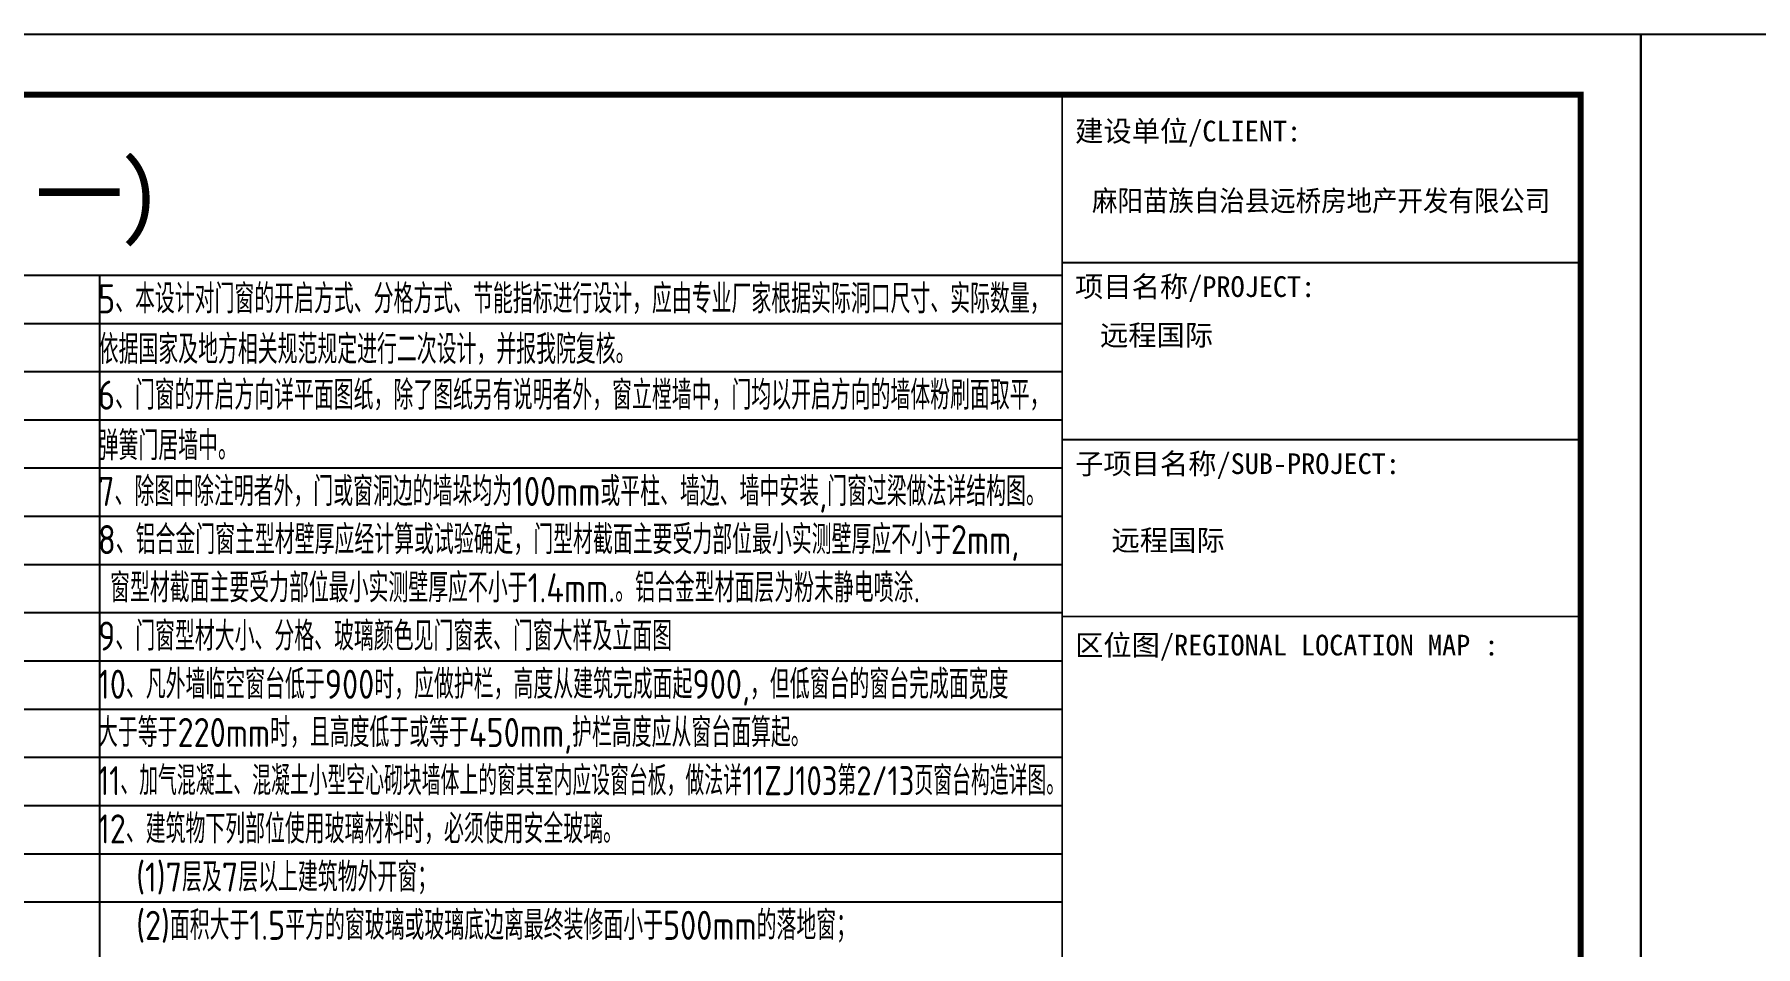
# Model space of a CAD drawing. Extents: x -737978 to 768813, y -372247 to 1140308.
# Drawn here: x -631410 to -602854, y 362 to 15497 of the extents above; entities that cross this region are included whole.
import ezdxf

# ---------------------------------------------------------------- set-up
doc = ezdxf.new("R2010")
doc.units = 0
doc.header["$LTSCALE"] = 10
doc.header["$MEASUREMENT"] = 0
doc.layers.get('0').update_dxf_attribs({"linetype": 'CONTINUOUS'})
for name, color, linetype in [('A-ANNO-TABS', 7, 'CONTINUOUS'), ('A-ANNO-TEXT', 7, 'CONTINUOUS'), ('PUB_TITLE', 4, 'CONTINUOUS')]:
    doc.layers.add(name, color=color, linetype=linetype)
doc.styles.add('-宋体', font='', dxfattribs={"width": 0.8})
doc.styles.add('A-单线字', font='GBENOR', dxfattribs={"bigfont": 'GBCBIG'})
doc.styles.add('A-黑体', font='simhei.ttf', dxfattribs={"width": 0.85})
doc.styles.get('-宋体').set_extended_font_data('SimSun')

# ---------------------------------------------------------------- blocks, each defined once
blk = doc.blocks.new('TQ1')
at = {"layer": 'PUB_TITLE'}
for p, q in [((-49855, -380355), (-43855, -380355)), ((-49855, -382405), (-43855, -382405))]:
    blk.add_line(p, q, dxfattribs=at)
at = {"layer": 'PUB_TITLE', "const_width": 20}
for points in [[(-49855, -378414), (-49855, -418455)], [(-49855, -384455), (-43855, -384455)]]:
    blk.add_lwpolyline(points, dxfattribs=at)
at = {"layer": 'PUB_TITLE', "style": '-宋体'}
for s, p in [('建设单位/CLIENT:', (-49705, -378955)), ('项目名称/PROJECT:', (-49705, -380755)), ('远程国际', (-49417, -381317)), ('子项目名称/SUB-PROJECT:', (-49705, -382805)), ('远程国际', (-49283, -383691)), ('区位图/REGIONAL LOCATION MAP :', (-49705, -384905))]:
    blk.add_text(s, height=240, dxfattribs=at).set_placement(p)
at = {"layer": 'PUB_TITLE', "style": '-宋体', "width": 0.9}
blk.add_text('麻阳苗族自治县远桥房地产开发有限公司', height=240, dxfattribs=at).set_placement((-49509, -379761))

msp = doc.modelspace()

# ---------------------------------------------------------------- linework, layer by layer
at = {"layer": 'A-ANNO-TABS', "color": 8}
for p, q in [((-630332.6, 11497.5), (-630332.6, -40502.5)), ((-630332.6, 11497.5), (-630332.6, -40502.5)), ((-614358.7, 9097.5), (-686357.6, 9097.5)), ((-614358.7, 8297.5), (-686357.6, 8297.5)), ((-614358.7, 7497.5), (-686357.6, 7497.5)), ((-614358.7, 6697.5), (-686357.6, 6697.5)), ((-614358.7, 5897.5), (-686357.6, 5897.5)), ((-614358.7, 5097.5), (-686357.6, 5097.5)), ((-614358.7, 4297.5), (-686357.6, 4297.5)), ((-614358.7, 3497.5), (-686357.6, 3497.5)), ((-614358.7, 2697.5), (-686357.6, 2697.5)), ((-614358.7, 1897.5), (-686357.5, 1897.5)), ((-614358.7, 1097.5), (-686357.6, 1097.5))]:
    msp.add_line(p, q, dxfattribs=at)
for points in [[(-614358.7, 11497.5), (-686357.6, 11497.5)], [(-614358.7, 10697.5), (-686357.6, 10697.5)], [(-614358.7, 9897.5), (-686357.6, 9897.5)]]:
    msp.add_lwpolyline(points, dxfattribs=at)
at = {"layer": 'PUB_TITLE'}
for points in [[(-688857.6, -43902.5), (-604757.6, -43902.5), (-604757.6, 15497.5), (-688857.6, 15497.5)], [(-604757.6, -43902.5), (-520657.6, -43902.5), (-520657.6, 15497.5), (-604757.6, 15497.5)]]:
    msp.add_lwpolyline(points, close=True, dxfattribs=at)
at = {"layer": 'PUB_TITLE', "const_width": 100}
msp.add_lwpolyline([(-686357.6, -42902.5), (-605757.6, -42902.5), (-605757.6, 14497.5), (-686357.6, 14497.5)], close=True, dxfattribs=at)

# ---------------------------------------------------------------- block references
at = {"xscale": 1.433507481003284, "yscale": 1.433507481003284, "zscale": 1.433507481003284}
msp.add_blockref('TQ1', (-542891.5, 556956.1), dxfattribs=at)

# ---------------------------------------------------------------- texts
at = {"layer": 'A-ANNO-TEXT'}
for s, height, style, width, p in [(')', 1126.6, 'A-黑体', 0.95, (-630021.1, 12281.1)), ('一', 1126.6, 'A-黑体', 0.95, (-631398.3, 12281.1)), ('5、本设计对门窗的开启方式、分格方式、节能指标进行设计，应由专业厂家根据实际洞口尺寸、实际数量，', 482.27, 'A-单线字', 0.95, (-630354.7, 10869.4)), ('依据国家及地方相关规范规定进行二次设计，并报我院复核。', 482.27, 'A-单线字', 0.95, (-630343.7, 10030.4)), ('6、门窗的开启方向详平面图纸，除了图纸另有说明者外，窗立樘墙中，门均以开启方向的墙体粉刷面取平，', 482.27, 'A-单线字', 0.95, (-630354.7, 9271.3)), ('弹簧门居墙中。', 482.27, 'A-单线字', 0.95, (-630343.7, 8432.3)), ('7、除图中除注明者外，门或窗洞边的墙垛均为100mm或平柱、墙边、墙中安装,门窗过梁做法详结构图。', 482.27, 'A-单线字', 0.95, (-630354.7, 7673.1)), ('8、铝合金门窗主型材壁厚应经计算或试验确定，门型材截面主要受力部位最小实测壁厚应不小于2mm,', 482.27, 'A-单线字', 0.95, (-630354.7, 6873.1)), ('窗型材截面主要受力部位最小实测壁厚应不小于1.4mm.。铝合金型材面层为粉末静电喷涂.', 482.27, 'A-单线字', 0.95, (-630154.7, 6073.1)), ('9、门窗型材大小、分格、玻璃颜色见门窗表、门窗大样及立面图', 482.27, 'A-单线字', 0.95, (-630354.7, 5273.1)), ('10、凡外墙临空窗台低于900时，应做护栏，高度从建筑完成面起900,，但低窗台的窗台完成面宽度', 482.27, 'A-单线字', 0.95, (-630354.7, 4473.1)), ('大于等于220mm时，且高度低于或等于450mm,护栏高度应从窗台面算起。', 482.27, 'A-单线字', 0.95, (-630354.7, 3673.1)), ('11、加气混凝土、混凝土小型空心砌块墙体上的窗其室内应设窗台板，做法详11ZJ103第2/13页窗台构造详图。', 482.27, 'A-单线字', 0.9, (-630354.7, 2873.1)), ('12、建筑物下列部位使用玻璃材料时，必须使用安全玻璃。', 482.27, 'A-单线字', 0.95, (-630354.7, 2073.1)), ('(1)7层及7层以上建筑物外开窗；', 482.27, 'A-单线字', 0.95, (-629720.7, 1273.1)), ('(2)面积大于1.5平方的窗玻璃或玻璃底边离最终装修面小于500mm的落地窗；', 482.27, 'A-单线字', 0.95, (-629720.7, 473.1))]:
    msp.add_text(s, height=height, dxfattribs=dict(at, style=style, width=width)).set_placement(p)

doc.saveas('drawing.dxf')
